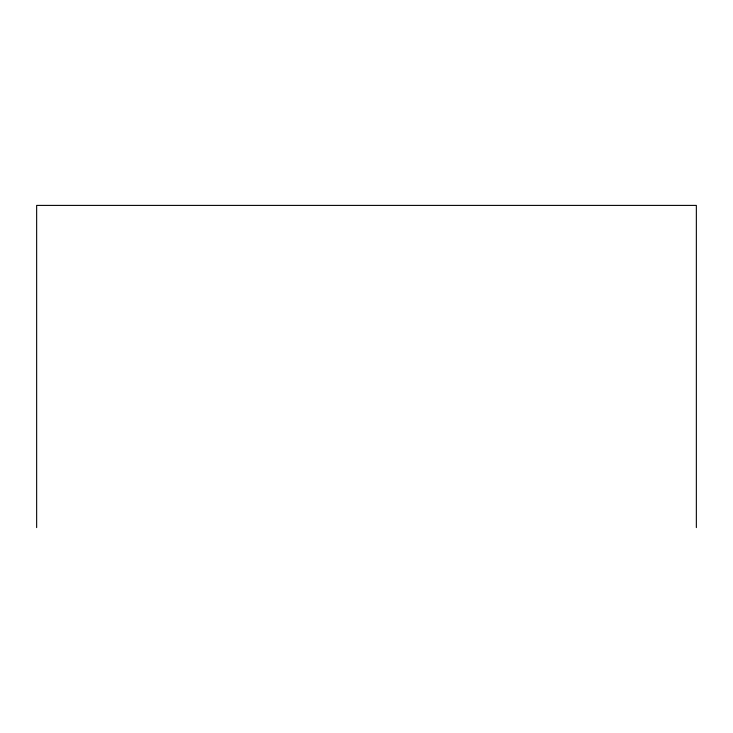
<?xml version="1.0" encoding="UTF-8"?>
<svg xmlns="http://www.w3.org/2000/svg" width="733" height="733" viewBox="0 0 733 733"><rect width="100%" height="100%" fill="white"/><g stroke="black" fill="none" stroke-linecap="round" stroke-linejoin="round"><path stroke-width="1.1" d="M696.35 527.595L696.35 205.405L36.65 205.405L36.65 527.595"/></g></svg>
